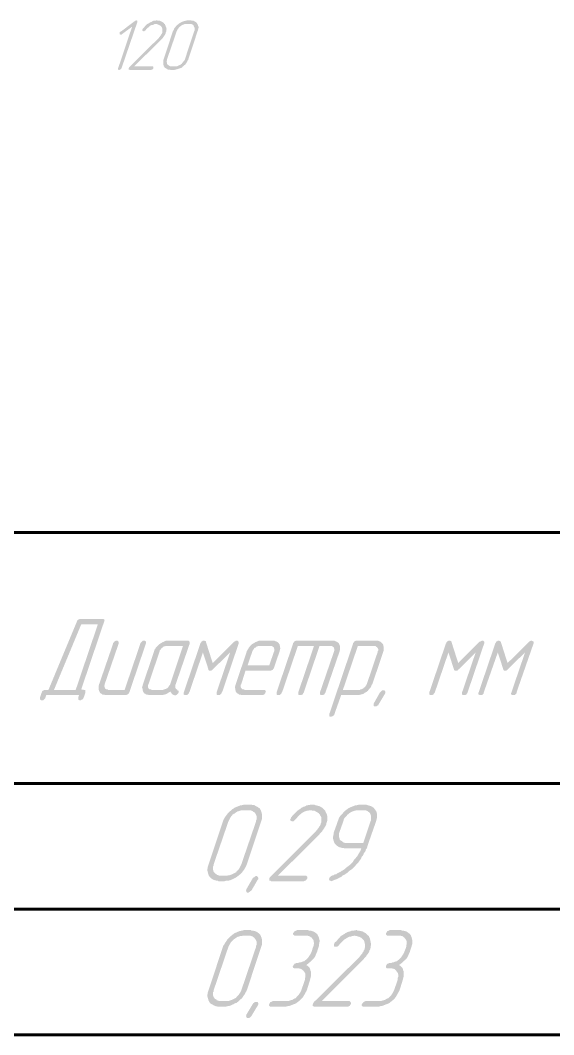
# Model space of a CAD drawing. Extents: x 346 to 4955, y 45 to 639.
# Drawn here: x 1422.2 to 1453.9, y 164 to 224.4 of the extents above; entities that cross this region are included whole.
import ezdxf

# ---------------------------------------------------------------- set-up
doc = ezdxf.new("R2010")
doc.units = 0
doc.header["$MEASUREMENT"] = 0
doc.layers.add('PDF _Геометрия', color=7, linetype='CONTINUOUS')
doc.layers.add('PDF _Сплошная заливка', color=7, linetype='CONTINUOUS')

msp = doc.modelspace()

# ---------------------------------------------------------------- hatches: boundary and pattern name
at = {"layer": 'PDF _Сплошная заливка', "transparency": 33554559}
for points in [[(1429.112, 224.369), (1429.138, 224.369), (1429.138, 224.344), (1429.138, 224.318), (1429.138, 224.268), (1428.201, 221.533), (1428.201, 221.533), (1428.201, 221.533), (1428.176, 221.508), (1428.151, 221.483), (1428.125, 221.458), (1428.1, 221.458), (1428.075, 221.432), (1428.05, 221.432), (1428.024, 221.458), (1427.999, 221.458), (1427.999, 221.483), (1427.999, 221.508), (1427.999, 221.533), (1428.834, 224.014), (1428.252, 223.584), (1428.227, 223.559), (1428.227, 223.559), (1428.201, 223.533), (1428.151, 223.533), (1428.151, 223.533), (1428.125, 223.533), (1428.125, 223.559), (1428.1, 223.559), (1428.1, 223.584), (1428.1, 223.584), (1428.1, 223.609), (1428.1, 223.66), (1428.1, 223.66), (1428.1, 223.685), (1428.125, 223.711), (1428.151, 223.711), (1428.986, 224.344), (1428.986, 224.344), (1429.011, 224.369), (1429.037, 224.369), (1429.087, 224.394), (1429.087, 224.394)], [(1430.353, 224.369), (1430.403, 224.369), (1430.479, 224.369), (1430.53, 224.344), (1430.631, 224.293), (1430.707, 224.242), (1430.758, 224.166), (1430.783, 224.166), (1430.783, 224.141), (1430.808, 224.09), (1430.833, 224.04), (1430.859, 223.964), (1430.884, 223.863), (1430.859, 223.812), (1430.859, 223.761), (1430.859, 223.711), (1430.833, 223.66), (1430.833, 223.66), (1430.833, 223.635), (1430.808, 223.584), (1430.783, 223.533), (1430.732, 223.457), (1430.682, 223.382), (1430.631, 223.306), (1430.555, 223.23), (1428.961, 221.66), (1430.049, 221.66), (1430.074, 221.635), (1430.099, 221.635), (1430.099, 221.609), (1430.099, 221.584), (1430.099, 221.533), (1430.099, 221.533), (1430.099, 221.533), (1430.074, 221.508), (1430.074, 221.508), (1430.049, 221.483), (1430.024, 221.458), (1429.998, 221.458), (1429.948, 221.432), (1428.682, 221.432), (1428.682, 221.458), (1428.657, 221.458), (1428.632, 221.458), (1428.632, 221.483), (1428.632, 221.508), (1428.632, 221.559), (1428.632, 221.559), (1428.657, 221.559), (1428.657, 221.584), (1428.682, 221.609), (1430.429, 223.356), (1430.429, 223.356), (1430.454, 223.382), (1430.479, 223.407), (1430.504, 223.457), (1430.53, 223.483), (1430.555, 223.533), (1430.606, 223.609), (1430.631, 223.66), (1430.631, 223.66), (1430.631, 223.66), (1430.631, 223.685), (1430.631, 223.736), (1430.631, 223.787), (1430.631, 223.837), (1430.631, 223.888), (1430.606, 223.964), (1430.58, 224.014), (1430.555, 224.014), (1430.555, 224.04), (1430.53, 224.065), (1430.479, 224.09), (1430.429, 224.116), (1430.378, 224.141), (1430.302, 224.166), (1430.226, 224.166), (1430.201, 224.166), (1430.175, 224.166), (1430.15, 224.166), (1430.125, 224.141), (1430.049, 224.116), (1429.998, 224.116), (1429.948, 224.09), (1429.897, 224.065), (1429.846, 224.014), (1429.796, 223.964), (1429.745, 223.938), (1429.695, 223.888), (1429.644, 223.812), (1429.644, 223.812), (1429.644, 223.812), (1429.619, 223.787), (1429.568, 223.761), (1429.543, 223.736), (1429.517, 223.736), (1429.517, 223.736), (1429.467, 223.761), (1429.467, 223.761), (1429.442, 223.787), (1429.442, 223.812), (1429.442, 223.837), (1429.442, 223.863), (1429.467, 223.863), (1429.467, 223.888), (1429.467, 223.888), (1429.492, 223.913), (1429.517, 223.938), (1429.543, 223.964), (1429.568, 223.989), (1429.593, 224.04), (1429.644, 224.09), (1429.695, 224.141), (1429.77, 224.192), (1429.821, 224.217), (1429.897, 224.268), (1429.973, 224.293), (1430.049, 224.344), (1430.125, 224.369), (1430.201, 224.369), (1430.302, 224.394), (1430.327, 224.394)], [(1429.578, 187.471), (1429.603, 187.446), (1429.628, 187.421), (1429.654, 187.421), (1429.654, 187.395), (1429.654, 187.345), (1429.654, 187.294), (1428.667, 184.383), (1428.667, 184.383), (1428.641, 184.357), (1428.641, 184.332), (1428.616, 184.307), (1428.591, 184.281), (1428.54, 184.256), (1428.49, 184.231), (1428.439, 184.231), (1427.249, 184.231), (1427.224, 184.231), (1427.148, 184.256), (1427.072, 184.256), (1427.022, 184.307), (1426.946, 184.332), (1426.895, 184.408), (1426.895, 184.408), (1426.895, 184.433), (1426.87, 184.484), (1426.845, 184.535), (1426.845, 184.611), (1426.845, 184.686), (1426.845, 184.762), (1426.87, 184.864), (1427.705, 187.294), (1427.705, 187.319), (1427.73, 187.345), (1427.756, 187.37), (1427.781, 187.421), (1427.806, 187.421), (1427.832, 187.446), (1427.882, 187.471), (1427.907, 187.471), (1427.933, 187.471), (1427.958, 187.471), (1427.983, 187.446), (1428.009, 187.421), (1428.009, 187.421), (1428.034, 187.395), (1428.034, 187.345), (1428.034, 187.294), (1427.199, 184.864), (1427.199, 184.864), (1427.199, 184.838), (1427.199, 184.813), (1427.174, 184.788), (1427.174, 184.762), (1427.199, 184.712), (1427.199, 184.686), (1427.224, 184.636), (1427.224, 184.636), (1427.224, 184.611), (1427.275, 184.585), (1427.3, 184.56), (1427.325, 184.56), (1427.376, 184.56), (1427.401, 184.535), (1428.388, 184.535), (1429.325, 187.294), (1429.325, 187.319), (1429.35, 187.345), (1429.375, 187.37), (1429.426, 187.421), (1429.426, 187.421), (1429.451, 187.446), (1429.502, 187.471), (1429.553, 187.471), (1429.553, 187.471)], [(1435.095, 187.471), (1435.12, 187.446), (1435.146, 187.421), (1435.146, 187.421), (1435.171, 187.395), (1435.171, 187.345), (1435.171, 187.319), (1435.171, 187.294), (1434.184, 184.383), (1434.159, 184.383), (1434.159, 184.332), (1434.133, 184.307), (1434.083, 184.256), (1434.083, 184.256), (1434.057, 184.231), (1434.007, 184.231), (1433.956, 184.231), (1433.956, 184.231), (1433.931, 184.231), (1433.905, 184.231), (1433.855, 184.256), (1433.855, 184.256), (1433.855, 184.281), (1433.855, 184.332), (1433.855, 184.383), (1434.665, 186.762), (1433.627, 185.75), (1433.627, 185.75), (1433.627, 185.75), (1433.576, 185.699), (1433.526, 185.674), (1433.501, 185.674), (1433.475, 185.674), (1433.45, 185.674), (1433.425, 185.674), (1433.399, 185.699), (1433.374, 185.724), (1433.374, 185.75), (1433.045, 186.762), (1432.235, 184.383), (1432.21, 184.383), (1432.21, 184.332), (1432.184, 184.307), (1432.134, 184.256), (1432.134, 184.256), (1432.109, 184.231), (1432.058, 184.231), (1432.007, 184.231), (1432.007, 184.231), (1431.982, 184.231), (1431.957, 184.231), (1431.906, 184.256), (1431.906, 184.256), (1431.906, 184.281), (1431.906, 184.332), (1431.906, 184.383), (1432.893, 187.294), (1432.893, 187.319), (1432.918, 187.345), (1432.944, 187.37), (1432.969, 187.421), (1432.994, 187.421), (1432.994, 187.421), (1433.02, 187.446), (1433.07, 187.471), (1433.121, 187.471), (1433.121, 187.471), (1433.146, 187.446), (1433.172, 187.446), (1433.197, 187.446), (1433.197, 187.446), (1433.222, 187.421), (1433.222, 187.395), (1433.627, 186.129), (1434.892, 187.395), (1434.892, 187.395), (1434.918, 187.395), (1434.943, 187.421), (1434.994, 187.446), (1435.019, 187.471), (1435.07, 187.471), (1435.07, 187.471)], [(1440.84, 187.471), (1440.89, 187.446), (1440.941, 187.421), (1441.017, 187.395), (1441.093, 187.345), (1441.144, 187.294), (1441.144, 187.269), (1441.144, 187.243), (1441.169, 187.218), (1441.194, 187.142), (1441.194, 187.091), (1441.194, 187.016), (1441.194, 186.914), (1441.169, 186.813), (1440.334, 184.383), (1440.334, 184.383), (1440.308, 184.332), (1440.283, 184.307), (1440.258, 184.256), (1440.232, 184.256), (1440.207, 184.231), (1440.182, 184.231), (1440.131, 184.231), (1440.131, 184.231), (1440.106, 184.231), (1440.055, 184.231), (1440.03, 184.256), (1440.005, 184.256), (1440.005, 184.281), (1440.005, 184.332), (1440.005, 184.383), (1440.84, 186.813), (1440.84, 186.813), (1440.84, 186.838), (1440.865, 186.864), (1440.865, 186.889), (1440.865, 186.94), (1440.865, 186.965), (1440.84, 187.016), (1440.84, 187.041), (1440.84, 187.066), (1440.814, 187.066), (1440.789, 187.091), (1440.764, 187.117), (1440.713, 187.142), (1440.663, 187.142), (1440.637, 187.142), (1439.979, 187.142), (1439.043, 184.383), (1439.043, 184.383), (1439.018, 184.332), (1438.992, 184.307), (1438.967, 184.256), (1438.942, 184.256), (1438.916, 184.231), (1438.891, 184.231), (1438.815, 184.231), (1438.815, 184.231), (1438.79, 184.231), (1438.765, 184.231), (1438.714, 184.256), (1438.714, 184.256), (1438.714, 184.281), (1438.714, 184.332), (1438.714, 184.383), (1439.65, 187.142), (1438.689, 187.142), (1437.752, 184.383), (1437.727, 184.383), (1437.727, 184.332), (1437.702, 184.307), (1437.651, 184.256), (1437.651, 184.256), (1437.626, 184.231), (1437.575, 184.231), (1437.524, 184.231), (1437.524, 184.231), (1437.499, 184.231), (1437.474, 184.231), (1437.423, 184.256), (1437.423, 184.256), (1437.423, 184.281), (1437.423, 184.332), (1437.423, 184.383), (1438.41, 187.294), (1438.41, 187.319), (1438.436, 187.319), (1438.436, 187.345), (1438.461, 187.395), (1438.486, 187.421), (1438.537, 187.446), (1438.587, 187.471), (1438.638, 187.471), (1440.789, 187.471)], [(1449.698, 187.471), (1449.723, 187.446), (1449.748, 187.421), (1449.748, 187.421), (1449.773, 187.395), (1449.773, 187.345), (1449.773, 187.319), (1449.773, 187.294), (1448.786, 184.383), (1448.786, 184.383), (1448.761, 184.332), (1448.736, 184.307), (1448.711, 184.256), (1448.685, 184.256), (1448.66, 184.231), (1448.609, 184.231), (1448.559, 184.231), (1448.559, 184.231), (1448.533, 184.231), (1448.508, 184.231), (1448.458, 184.256), (1448.458, 184.256), (1448.458, 184.281), (1448.458, 184.332), (1448.458, 184.383), (1449.267, 186.762), (1448.255, 185.75), (1448.23, 185.75), (1448.23, 185.75), (1448.204, 185.699), (1448.128, 185.674), (1448.103, 185.674), (1448.078, 185.674), (1448.078, 185.674), (1448.053, 185.674), (1448.002, 185.699), (1447.977, 185.724), (1447.977, 185.75), (1447.648, 186.762), (1446.838, 184.383), (1446.838, 184.383), (1446.812, 184.332), (1446.787, 184.307), (1446.737, 184.256), (1446.737, 184.256), (1446.711, 184.231), (1446.661, 184.231), (1446.61, 184.231), (1446.61, 184.231), (1446.585, 184.231), (1446.559, 184.231), (1446.509, 184.256), (1446.509, 184.256), (1446.509, 184.281), (1446.509, 184.332), (1446.509, 184.383), (1447.496, 187.294), (1447.521, 187.319), (1447.521, 187.345), (1447.546, 187.37), (1447.597, 187.421), (1447.597, 187.421), (1447.597, 187.421), (1447.622, 187.446), (1447.673, 187.471), (1447.724, 187.471), (1447.749, 187.471), (1447.774, 187.446), (1447.799, 187.446), (1447.799, 187.446), (1447.799, 187.446), (1447.825, 187.421), (1447.825, 187.395), (1448.23, 186.129), (1449.495, 187.395), (1449.52, 187.395), (1449.52, 187.395), (1449.546, 187.421), (1449.622, 187.446), (1449.647, 187.471), (1449.672, 187.471), (1449.672, 187.471)], [(1452.608, 187.471), (1452.633, 187.446), (1452.684, 187.421), (1452.684, 187.421), (1452.709, 187.395), (1452.709, 187.345), (1452.709, 187.319), (1452.709, 187.294), (1451.697, 184.383), (1451.697, 184.383), (1451.697, 184.332), (1451.672, 184.307), (1451.621, 184.256), (1451.621, 184.256), (1451.596, 184.231), (1451.545, 184.231), (1451.494, 184.231), (1451.494, 184.231), (1451.469, 184.231), (1451.444, 184.231), (1451.393, 184.256), (1451.393, 184.256), (1451.368, 184.281), (1451.368, 184.332), (1451.393, 184.383), (1452.203, 186.762), (1451.165, 185.75), (1451.165, 185.75), (1451.165, 185.75), (1451.115, 185.699), (1451.064, 185.674), (1451.039, 185.674), (1451.014, 185.674), (1450.988, 185.674), (1450.963, 185.674), (1450.938, 185.699), (1450.912, 185.724), (1450.912, 185.75), (1450.583, 186.762), (1449.748, 184.383), (1449.748, 184.383), (1449.748, 184.332), (1449.723, 184.307), (1449.672, 184.256), (1449.672, 184.256), (1449.647, 184.231), (1449.596, 184.231), (1449.546, 184.231), (1449.546, 184.231), (1449.52, 184.231), (1449.495, 184.231), (1449.444, 184.256), (1449.444, 184.256), (1449.419, 184.281), (1449.419, 184.332), (1449.444, 184.383), (1450.431, 187.294), (1450.431, 187.319), (1450.457, 187.345), (1450.482, 187.37), (1450.507, 187.421), (1450.507, 187.421), (1450.533, 187.421), (1450.558, 187.446), (1450.609, 187.471), (1450.659, 187.471), (1450.659, 187.471), (1450.685, 187.446), (1450.71, 187.446), (1450.71, 187.446), (1450.735, 187.446), (1450.735, 187.421), (1450.761, 187.395), (1451.165, 186.129), (1452.431, 187.395), (1452.431, 187.395), (1452.431, 187.395), (1452.481, 187.421), (1452.532, 187.446), (1452.557, 187.471), (1452.608, 187.471)], [(1443.826, 184.509), (1443.851, 184.484), (1443.877, 184.484), (1443.877, 184.459), (1443.902, 184.433), (1443.902, 184.383), (1443.902, 184.357), (1443.902, 184.357), (1443.902, 184.357), (1443.877, 184.307), (1443.497, 183.674), (1443.472, 183.623), (1443.421, 183.598), (1443.396, 183.573), (1443.396, 183.573), (1443.371, 183.547), (1443.32, 183.547), (1443.32, 183.547), (1443.295, 183.547), (1443.244, 183.547), (1443.219, 183.573), (1443.219, 183.573), (1443.193, 183.598), (1443.193, 183.623), (1443.193, 183.674), (1443.193, 183.699), (1443.193, 183.699), (1443.219, 183.75), (1443.573, 184.383), (1443.624, 184.433), (1443.649, 184.459), (1443.674, 184.484), (1443.674, 184.484), (1443.725, 184.509), (1443.75, 184.509), (1443.775, 184.509), (1443.775, 184.509)], [(1439.625, 177.699), (1439.676, 177.699), (1439.726, 177.674), (1439.827, 177.649), (1439.929, 177.623), (1440.055, 177.573), (1440.131, 177.522), (1440.182, 177.472), (1440.232, 177.421), (1440.283, 177.37), (1440.283, 177.37), (1440.283, 177.37), (1440.308, 177.345), (1440.334, 177.32), (1440.334, 177.294), (1440.359, 177.244), (1440.41, 177.142), (1440.435, 177.041), (1440.435, 176.889), (1440.435, 176.813), (1440.435, 176.737), (1440.41, 176.661), (1440.384, 176.586), (1440.384, 176.56), (1440.384, 176.56), (1440.384, 176.51), (1440.359, 176.484), (1440.334, 176.434), (1440.308, 176.383), (1440.232, 176.256), (1440.232, 176.256), (1440.207, 176.231), (1440.182, 176.206), (1440.157, 176.155), (1440.131, 176.104), (1440.081, 176.054), (1440.005, 175.978), (1439.954, 175.902), (1437.499, 173.472), (1439.17, 173.472), (1439.17, 173.472), (1439.22, 173.446), (1439.245, 173.421), (1439.245, 173.421), (1439.245, 173.396), (1439.245, 173.345), (1439.245, 173.32), (1439.245, 173.294), (1439.22, 173.269), (1439.22, 173.244), (1439.17, 173.193), (1439.17, 173.193), (1439.144, 173.168), (1439.094, 173.168), (1439.043, 173.143), (1437.094, 173.143), (1437.069, 173.168), (1437.018, 173.168), (1436.993, 173.193), (1436.993, 173.218), (1436.993, 173.244), (1436.993, 173.269), (1436.993, 173.32), (1436.993, 173.32), (1437.018, 173.345), (1437.018, 173.37), (1437.044, 173.396), (1439.752, 176.104), (1439.853, 176.231), (1439.929, 176.332), (1439.929, 176.358), (1439.954, 176.358), (1439.954, 176.383), (1439.979, 176.408), (1440.03, 176.484), (1440.055, 176.586), (1440.055, 176.586), (1440.055, 176.586), (1440.081, 176.636), (1440.081, 176.687), (1440.081, 176.763), (1440.081, 176.864), (1440.081, 176.965), (1440.03, 177.041), (1440.005, 177.092), (1439.979, 177.142), (1439.979, 177.142), (1439.954, 177.142), (1439.954, 177.168), (1439.929, 177.193), (1439.878, 177.218), (1439.853, 177.244), (1439.752, 177.294), (1439.752, 177.294), (1439.726, 177.32), (1439.701, 177.32), (1439.676, 177.345), (1439.625, 177.345), (1439.574, 177.345), (1439.473, 177.37), (1439.423, 177.37), (1439.372, 177.37), (1439.321, 177.345), (1439.245, 177.345), (1439.17, 177.32), (1439.094, 177.294), (1438.992, 177.244), (1438.992, 177.244), (1438.967, 177.218), (1438.916, 177.193), (1438.866, 177.142), (1438.79, 177.092), (1438.714, 177.016), (1438.638, 176.915), (1438.537, 176.813), (1438.537, 176.813), (1438.511, 176.788), (1438.486, 176.763), (1438.461, 176.737), (1438.461, 176.737), (1438.436, 176.712), (1438.41, 176.712), (1438.36, 176.712), (1438.36, 176.712), (1438.334, 176.712), (1438.284, 176.737), (1438.258, 176.737), (1438.258, 176.763), (1438.233, 176.788), (1438.233, 176.813), (1438.258, 176.864), (1438.284, 176.915), (1438.284, 176.94), (1438.284, 176.94), (1438.309, 176.965), (1438.334, 176.991), (1438.385, 177.067), (1438.461, 177.142), (1438.562, 177.244), (1438.663, 177.345), (1438.79, 177.421), (1438.916, 177.522), (1438.916, 177.522), (1438.916, 177.522), (1438.942, 177.522), (1438.967, 177.548), (1439.018, 177.573), (1439.119, 177.598), (1439.195, 177.649), (1439.321, 177.674), (1439.448, 177.699), (1439.549, 177.699), (1439.6, 177.699)], [(1436.259, 173.446), (1436.284, 173.421), (1436.31, 173.396), (1436.31, 173.396), (1436.335, 173.345), (1436.335, 173.32), (1436.335, 173.294), (1436.335, 173.294), (1436.335, 173.269), (1436.31, 173.244), (1435.93, 172.586), (1435.88, 172.56), (1435.854, 172.535), (1435.829, 172.51), (1435.804, 172.51), (1435.778, 172.484), (1435.753, 172.459), (1435.728, 172.459), (1435.728, 172.459), (1435.677, 172.459), (1435.652, 172.484), (1435.626, 172.51), (1435.626, 172.51), (1435.626, 172.56), (1435.601, 172.586), (1435.626, 172.611), (1435.626, 172.636), (1435.626, 172.662), (1436.006, 173.32), (1436.031, 173.345), (1436.082, 173.37), (1436.107, 173.396), (1436.107, 173.396), (1436.133, 173.421), (1436.183, 173.446), (1436.208, 173.446), (1436.208, 173.446)], [(1439.347, 170.206), (1439.423, 170.206), (1439.524, 170.181), (1439.6, 170.155), (1439.701, 170.105), (1439.802, 170.029), (1439.853, 169.978), (1439.878, 169.927), (1439.878, 169.927), (1439.903, 169.877), (1439.929, 169.826), (1439.954, 169.75), (1439.979, 169.649), (1439.979, 169.522), (1439.954, 169.396), (1439.954, 169.32), (1439.929, 169.244), (1439.827, 168.915), (1439.777, 168.814), (1439.752, 168.738), (1439.726, 168.687), (1439.726, 168.687), (1439.726, 168.662), (1439.701, 168.662), (1439.701, 168.636), (1439.65, 168.56), (1439.574, 168.485), (1439.574, 168.485), (1439.549, 168.459), (1439.524, 168.434), (1439.473, 168.383), (1439.423, 168.333), (1439.347, 168.282), (1439.296, 168.231), (1439.195, 168.155), (1439.195, 168.155), (1439.22, 168.13), (1439.271, 168.105), (1439.296, 168.079), (1439.347, 168.029), (1439.397, 167.978), (1439.423, 167.902), (1439.448, 167.801), (1439.448, 167.801), (1439.473, 167.776), (1439.473, 167.725), (1439.473, 167.649), (1439.473, 167.573), (1439.473, 167.497), (1439.448, 167.396), (1439.423, 167.295), (1439.22, 166.636), (1439.22, 166.636), (1439.195, 166.636), (1439.195, 166.611), (1439.195, 166.586), (1439.144, 166.51), (1439.094, 166.409), (1439.018, 166.282), (1438.942, 166.181), (1438.815, 166.054), (1438.689, 165.953), (1438.689, 165.953), (1438.663, 165.928), (1438.638, 165.928), (1438.613, 165.902), (1438.587, 165.877), (1438.537, 165.852), (1438.461, 165.826), (1438.334, 165.776), (1438.208, 165.725), (1438.056, 165.7), (1437.98, 165.674), (1437.904, 165.674), (1437.069, 165.674), (1437.044, 165.674), (1437.018, 165.7), (1436.993, 165.725), (1436.993, 165.725), (1436.968, 165.75), (1436.968, 165.801), (1436.993, 165.826), (1436.993, 165.852), (1436.993, 165.852), (1437.018, 165.877), (1437.044, 165.928), (1437.069, 165.953), (1437.094, 165.953), (1437.145, 165.978), (1437.195, 166.004), (1438.056, 166.004), (1438.107, 166.004), (1438.182, 166.029), (1438.258, 166.054), (1438.36, 166.08), (1438.436, 166.13), (1438.537, 166.181), (1438.562, 166.181), (1438.587, 166.206), (1438.613, 166.257), (1438.663, 166.307), (1438.739, 166.383), (1438.79, 166.459), (1438.84, 166.535), (1438.891, 166.636), (1439.119, 167.295), (1439.119, 167.32), (1439.119, 167.345), (1439.119, 167.396), (1439.144, 167.447), (1439.144, 167.523), (1439.144, 167.598), (1439.119, 167.674), (1439.068, 167.75), (1439.068, 167.75), (1439.043, 167.776), (1439.018, 167.826), (1438.967, 167.852), (1438.916, 167.902), (1438.866, 167.928), (1438.765, 167.953), (1438.663, 167.953), (1438.511, 167.953), (1438.486, 167.953), (1438.436, 167.978), (1438.41, 168.004), (1438.41, 168.004), (1438.41, 168.029), (1438.385, 168.054), (1438.41, 168.105), (1438.41, 168.105), (1438.436, 168.13), (1438.436, 168.155), (1438.486, 168.206), (1438.486, 168.231), (1438.537, 168.231), (1438.562, 168.257), (1438.613, 168.282), (1438.663, 168.282), (1438.714, 168.282), (1438.79, 168.307), (1438.866, 168.307), (1438.967, 168.358), (1439.068, 168.383), (1439.144, 168.459), (1439.17, 168.459), (1439.195, 168.485), (1439.245, 168.535), (1439.296, 168.586), (1439.347, 168.662), (1439.397, 168.738), (1439.448, 168.814), (1439.498, 168.915), (1439.6, 169.244), (1439.625, 169.269), (1439.625, 169.295), (1439.625, 169.345), (1439.65, 169.396), (1439.65, 169.472), (1439.625, 169.548), (1439.625, 169.624), (1439.574, 169.7), (1439.574, 169.7), (1439.549, 169.725), (1439.524, 169.776), (1439.473, 169.801), (1439.423, 169.852), (1439.347, 169.877), (1439.271, 169.902), (1439.17, 169.902), (1438.511, 169.902), (1438.486, 169.902), (1438.461, 169.927), (1438.436, 169.953), (1438.41, 169.953), (1438.41, 169.978), (1438.41, 170.003), (1438.41, 170.054), (1438.41, 170.054), (1438.436, 170.079), (1438.461, 170.105), (1438.486, 170.155), (1438.511, 170.181), (1438.537, 170.181), (1438.587, 170.206), (1438.638, 170.231), (1439.321, 170.231)], [(1442.232, 170.206), (1442.282, 170.206), (1442.308, 170.206), (1442.409, 170.181), (1442.535, 170.155), (1442.662, 170.079), (1442.713, 170.054), (1442.763, 170.003), (1442.814, 169.953), (1442.89, 169.902), (1442.89, 169.902), (1442.89, 169.877), (1442.915, 169.877), (1442.915, 169.852), (1442.94, 169.801), (1442.966, 169.776), (1442.991, 169.674), (1443.016, 169.548), (1443.042, 169.421), (1443.042, 169.345), (1443.016, 169.269), (1443.016, 169.193), (1442.991, 169.092), (1442.991, 169.092), (1442.991, 169.067), (1442.966, 169.041), (1442.94, 169.016), (1442.94, 168.965), (1442.915, 168.915), (1442.839, 168.788), (1442.814, 168.788), (1442.814, 168.763), (1442.788, 168.738), (1442.763, 168.687), (1442.713, 168.636), (1442.662, 168.586), (1442.611, 168.51), (1442.535, 168.434), (1440.106, 166.004), (1441.751, 166.004), (1441.776, 166.004), (1441.801, 165.978), (1441.827, 165.953), (1441.827, 165.928), (1441.852, 165.902), (1441.852, 165.877), (1441.852, 165.826), (1441.827, 165.826), (1441.827, 165.801), (1441.801, 165.776), (1441.776, 165.725), (1441.751, 165.725), (1441.726, 165.7), (1441.675, 165.674), (1441.624, 165.674), (1439.676, 165.674), (1439.65, 165.674), (1439.625, 165.7), (1439.6, 165.725), (1439.574, 165.725), (1439.574, 165.75), (1439.574, 165.801), (1439.6, 165.852), (1439.6, 165.852), (1439.6, 165.877), (1439.625, 165.902), (1439.625, 165.928), (1442.333, 168.611), (1442.434, 168.738), (1442.535, 168.864), (1442.535, 168.864), (1442.535, 168.89), (1442.561, 168.915), (1442.586, 168.94), (1442.611, 169.016), (1442.662, 169.092), (1442.662, 169.117), (1442.662, 169.117), (1442.662, 169.168), (1442.687, 169.219), (1442.687, 169.295), (1442.687, 169.371), (1442.662, 169.472), (1442.637, 169.573), (1442.611, 169.624), (1442.586, 169.649), (1442.561, 169.674), (1442.561, 169.674), (1442.535, 169.7), (1442.51, 169.725), (1442.485, 169.75), (1442.46, 169.776), (1442.358, 169.826), (1442.358, 169.826), (1442.333, 169.852), (1442.308, 169.852), (1442.257, 169.852), (1442.232, 169.877), (1442.181, 169.877), (1442.055, 169.902), (1442.029, 169.902), (1441.979, 169.877), (1441.928, 169.877), (1441.852, 169.852), (1441.776, 169.852), (1441.675, 169.801), (1441.599, 169.75), (1441.574, 169.75), (1441.548, 169.725), (1441.498, 169.7), (1441.447, 169.674), (1441.371, 169.598), (1441.295, 169.522), (1441.219, 169.446), (1441.144, 169.345), (1441.144, 169.32), (1441.118, 169.32), (1441.093, 169.295), (1441.068, 169.269), (1441.042, 169.269), (1441.042, 169.244), (1440.992, 169.244), (1440.966, 169.244), (1440.941, 169.244), (1440.916, 169.244), (1440.89, 169.244), (1440.84, 169.269), (1440.84, 169.269), (1440.84, 169.295), (1440.84, 169.345), (1440.84, 169.396), (1440.865, 169.446), (1440.89, 169.446), (1440.89, 169.472), (1440.89, 169.497), (1440.916, 169.522), (1440.992, 169.573), (1441.068, 169.674), (1441.144, 169.75), (1441.245, 169.877), (1441.371, 169.953), (1441.498, 170.029), (1441.498, 170.029), (1441.523, 170.054), (1441.523, 170.054), (1441.548, 170.054), (1441.624, 170.105), (1441.7, 170.13), (1441.801, 170.155), (1441.903, 170.206), (1442.029, 170.206), (1442.156, 170.231), (1442.206, 170.231)], [(1444.864, 170.206), (1444.94, 170.206), (1445.041, 170.181), (1445.142, 170.155), (1445.218, 170.105), (1445.319, 170.029), (1445.37, 169.978), (1445.395, 169.927), (1445.421, 169.927), (1445.421, 169.877), (1445.446, 169.826), (1445.471, 169.75), (1445.496, 169.649), (1445.496, 169.522), (1445.496, 169.396), (1445.471, 169.32), (1445.446, 169.244), (1445.345, 168.915), (1445.294, 168.814), (1445.269, 168.738), (1445.243, 168.687), (1445.243, 168.687), (1445.243, 168.662), (1445.218, 168.662), (1445.218, 168.636), (1445.167, 168.56), (1445.117, 168.485), (1445.091, 168.485), (1445.091, 168.459), (1445.041, 168.434), (1444.99, 168.383), (1444.94, 168.333), (1444.889, 168.282), (1444.813, 168.231), (1444.712, 168.155), (1444.712, 168.155), (1444.737, 168.13), (1444.788, 168.105), (1444.813, 168.079), (1444.864, 168.029), (1444.914, 167.978), (1444.94, 167.902), (1444.965, 167.801), (1444.965, 167.801), (1444.99, 167.776), (1444.99, 167.725), (1444.99, 167.649), (1444.99, 167.573), (1444.99, 167.497), (1444.965, 167.396), (1444.94, 167.295), (1444.737, 166.636), (1444.737, 166.636), (1444.712, 166.636), (1444.712, 166.611), (1444.712, 166.586), (1444.661, 166.51), (1444.611, 166.409), (1444.535, 166.282), (1444.459, 166.181), (1444.332, 166.054), (1444.206, 165.953), (1444.206, 165.953), (1444.18, 165.928), (1444.18, 165.928), (1444.155, 165.902), (1444.105, 165.877), (1444.054, 165.852), (1443.978, 165.826), (1443.851, 165.776), (1443.725, 165.725), (1443.573, 165.7), (1443.497, 165.674), (1443.421, 165.674), (1442.611, 165.674), (1442.561, 165.674), (1442.535, 165.7), (1442.51, 165.725), (1442.51, 165.725), (1442.485, 165.75), (1442.485, 165.801), (1442.51, 165.826), (1442.51, 165.852), (1442.51, 165.852), (1442.535, 165.877), (1442.586, 165.928), (1442.586, 165.953), (1442.611, 165.953), (1442.662, 165.978), (1442.713, 166.004), (1443.573, 166.004), (1443.624, 166.004), (1443.7, 166.029), (1443.775, 166.054), (1443.877, 166.08), (1443.953, 166.13), (1444.054, 166.181), (1444.079, 166.181), (1444.105, 166.206), (1444.155, 166.257), (1444.206, 166.307), (1444.256, 166.383), (1444.307, 166.459), (1444.358, 166.535), (1444.408, 166.636), (1444.636, 167.295), (1444.636, 167.32), (1444.636, 167.345), (1444.636, 167.396), (1444.661, 167.447), (1444.661, 167.523), (1444.661, 167.598), (1444.636, 167.674), (1444.585, 167.75), (1444.585, 167.75), (1444.56, 167.776), (1444.535, 167.826), (1444.509, 167.852), (1444.459, 167.902), (1444.383, 167.928), (1444.282, 167.953), (1444.206, 167.953), (1444.029, 167.953), (1444.003, 167.953), (1443.953, 167.978), (1443.927, 168.004), (1443.927, 168.004), (1443.927, 168.029), (1443.927, 168.054), (1443.927, 168.105), (1443.927, 168.105), (1443.953, 168.13), (1443.953, 168.155), (1444.003, 168.206), (1444.003, 168.231), (1444.054, 168.231), (1444.079, 168.257), (1444.155, 168.282), (1444.18, 168.282), (1444.256, 168.282), (1444.307, 168.307), (1444.383, 168.307), (1444.484, 168.358), (1444.585, 168.383), (1444.661, 168.459), (1444.687, 168.459), (1444.712, 168.485), (1444.763, 168.535), (1444.813, 168.586), (1444.864, 168.662), (1444.914, 168.738), (1444.965, 168.814), (1445.016, 168.915), (1445.142, 169.244), (1445.142, 169.269), (1445.142, 169.295), (1445.142, 169.345), (1445.167, 169.396), (1445.167, 169.472), (1445.167, 169.548), (1445.142, 169.624), (1445.091, 169.7), (1445.091, 169.7), (1445.066, 169.725), (1445.041, 169.776), (1444.99, 169.801), (1444.94, 169.852), (1444.889, 169.877), (1444.788, 169.902), (1444.687, 169.902), (1444.029, 169.902), (1444.003, 169.902), (1443.978, 169.927), (1443.953, 169.953), (1443.927, 169.953), (1443.927, 169.978), (1443.927, 170.003), (1443.927, 170.054), (1443.927, 170.054), (1443.953, 170.079), (1443.978, 170.105), (1444.003, 170.155), (1444.029, 170.181), (1444.054, 170.181), (1444.105, 170.206), (1444.155, 170.231), (1444.838, 170.231)], [(1436.259, 165.953), (1436.284, 165.953), (1436.31, 165.928), (1436.31, 165.928), (1436.335, 165.877), (1436.335, 165.852), (1436.335, 165.826), (1436.335, 165.801), (1436.335, 165.801), (1436.31, 165.75), (1435.93, 165.118), (1435.88, 165.067), (1435.854, 165.042), (1435.829, 165.016), (1435.804, 165.016), (1435.778, 164.991), (1435.753, 164.991), (1435.728, 164.991), (1435.728, 164.991), (1435.677, 164.991), (1435.652, 165.016), (1435.626, 165.042), (1435.626, 165.042), (1435.626, 165.092), (1435.601, 165.118), (1435.626, 165.143), (1435.626, 165.143), (1435.626, 165.193), (1436.006, 165.826), (1436.031, 165.877), (1436.082, 165.902), (1436.107, 165.928), (1436.107, 165.928), (1436.133, 165.953), (1436.183, 165.953), (1436.208, 165.953), (1436.208, 165.953)]]:
    msp.add_hatch(color=256, dxfattribs=at).paths.add_polyline_path(points)
h = msp.add_hatch(color=256, dxfattribs=at)
h.paths.add_polyline_path([(1432.251, 224.166), (1432.023, 224.166), (1431.998, 224.166), (1431.947, 224.166), (1431.896, 224.141), (1431.82, 224.116), (1431.77, 224.09), (1431.719, 224.04), (1431.694, 224.04), (1431.694, 224.04), (1431.643, 223.989), (1431.618, 223.964), (1431.593, 223.913), (1431.542, 223.863), (1431.517, 223.812), (1431.491, 223.761), (1430.909, 222.065), (1430.909, 222.065), (1430.909, 222.04), (1430.909, 222.014), (1430.884, 221.964), (1430.884, 221.913), (1430.909, 221.863), (1430.909, 221.812), (1430.935, 221.761), (1430.935, 221.761), (1430.96, 221.761), (1430.96, 221.736), (1431.011, 221.711), (1431.036, 221.685), (1431.086, 221.66), (1431.137, 221.66), (1431.188, 221.66), (1431.441, 221.66), (1431.466, 221.66), (1431.517, 221.66), (1431.567, 221.685), (1431.618, 221.711), (1431.669, 221.736), (1431.745, 221.761), (1431.745, 221.787), (1431.77, 221.787), (1431.795, 221.812), (1431.82, 221.863), (1431.871, 221.913), (1431.896, 221.964), (1431.947, 222.014), (1431.972, 222.065), (1432.529, 223.761), (1432.529, 223.761), (1432.554, 223.787), (1432.554, 223.812), (1432.554, 223.863), (1432.554, 223.913), (1432.554, 223.938), (1432.529, 223.989), (1432.504, 224.04), (1432.504, 224.065), (1432.504, 224.065), (1432.478, 224.09), (1432.453, 224.116), (1432.428, 224.141), (1432.377, 224.166), (1432.327, 224.166)], flags=0)
h.paths.add_polyline_path([(1432.377, 224.369), (1432.428, 224.369), (1432.478, 224.369), (1432.529, 224.344), (1432.605, 224.293), (1432.656, 224.268), (1432.706, 224.192), (1432.706, 224.192), (1432.732, 224.166), (1432.732, 224.141), (1432.757, 224.065), (1432.782, 224.014), (1432.782, 223.938), (1432.757, 223.837), (1432.757, 223.812), (1432.732, 223.761), (1432.175, 222.065), (1432.175, 222.065), (1432.175, 222.065), (1432.175, 222.04), (1432.149, 222.014), (1432.124, 221.989), (1432.099, 221.913), (1432.048, 221.837), (1431.998, 221.761), (1431.922, 221.711), (1431.846, 221.635), (1431.82, 221.635), (1431.82, 221.609), (1431.82, 221.609), (1431.795, 221.584), (1431.745, 221.559), (1431.669, 221.533), (1431.593, 221.508), (1431.517, 221.483), (1431.415, 221.458), (1431.314, 221.432), (1431.112, 221.432), (1431.086, 221.458), (1431.036, 221.458), (1430.985, 221.458), (1430.909, 221.483), (1430.859, 221.533), (1430.783, 221.559), (1430.732, 221.635), (1430.732, 221.635), (1430.707, 221.66), (1430.707, 221.711), (1430.682, 221.761), (1430.682, 221.812), (1430.682, 221.888), (1430.682, 221.989), (1430.682, 222.014), (1430.707, 222.065), (1431.264, 223.761), (1431.264, 223.761), (1431.264, 223.761), (1431.289, 223.787), (1431.289, 223.787), (1431.314, 223.837), (1431.34, 223.913), (1431.39, 223.964), (1431.441, 224.04), (1431.517, 224.116), (1431.618, 224.192), (1431.618, 224.192), (1431.618, 224.192), (1431.643, 224.217), (1431.643, 224.217), (1431.694, 224.242), (1431.77, 224.293), (1431.846, 224.318), (1431.922, 224.344), (1432.023, 224.369), (1432.124, 224.394), (1432.352, 224.394)], flags=0)
h = msp.add_hatch(color=256, dxfattribs=at)
h.paths.add_polyline_path([(1426.794, 188.433), (1425.807, 188.433), (1424.187, 184.535), (1425.478, 184.535)], flags=0)
h.paths.add_polyline_path([(1427.123, 188.762), (1427.148, 188.737), (1427.174, 188.737), (1427.174, 188.686), (1427.199, 188.661), (1427.174, 188.61), (1425.807, 184.56), (1425.959, 184.535), (1425.984, 184.535), (1426.009, 184.535), (1426.035, 184.535), (1426.06, 184.509), (1426.06, 184.484), (1426.06, 184.433), (1426.06, 184.383), (1425.959, 184.079), (1425.933, 184.054), (1425.933, 184.028), (1425.908, 184.003), (1425.858, 183.952), (1425.832, 183.952), (1425.807, 183.927), (1425.782, 183.902), (1425.731, 183.902), (1425.731, 183.902), (1425.706, 183.902), (1425.68, 183.927), (1425.63, 183.952), (1425.63, 183.952), (1425.63, 183.978), (1425.63, 184.003), (1425.63, 184.079), (1425.68, 184.231), (1423.732, 184.231), (1423.681, 184.079), (1423.681, 184.054), (1423.656, 184.028), (1423.63, 184.003), (1423.58, 183.952), (1423.58, 183.952), (1423.555, 183.927), (1423.504, 183.902), (1423.453, 183.902), (1423.453, 183.902), (1423.428, 183.902), (1423.403, 183.927), (1423.377, 183.952), (1423.352, 183.952), (1423.352, 183.978), (1423.352, 184.003), (1423.352, 184.079), (1423.453, 184.383), (1423.453, 184.383), (1423.479, 184.408), (1423.479, 184.433), (1423.504, 184.459), (1423.529, 184.484), (1423.58, 184.509), (1423.63, 184.535), (1423.681, 184.535), (1423.858, 184.535), (1425.554, 188.61), (1425.554, 188.636), (1425.579, 188.661), (1425.604, 188.686), (1425.63, 188.712), (1425.68, 188.737), (1425.756, 188.762), (1427.098, 188.762)], flags=0)
h = msp.add_hatch(color=256, dxfattribs=at)
h.paths.add_polyline_path([(1431.856, 187.142), (1430.869, 187.142), (1430.843, 187.142), (1430.818, 187.142), (1430.767, 187.117), (1430.717, 187.117), (1430.691, 187.091), (1430.641, 187.041), (1430.615, 187.041), (1430.615, 187.041), (1430.59, 187.016), (1430.565, 186.99), (1430.514, 186.914), (1430.464, 186.864), (1430.464, 186.813), (1429.806, 184.864), (1429.806, 184.864), (1429.78, 184.838), (1429.78, 184.813), (1429.78, 184.788), (1429.78, 184.762), (1429.78, 184.712), (1429.78, 184.686), (1429.806, 184.636), (1429.806, 184.636), (1429.831, 184.611), (1429.856, 184.585), (1429.882, 184.56), (1429.907, 184.56), (1429.957, 184.56), (1430.008, 184.535), (1430.691, 184.535), (1430.717, 184.56), (1430.742, 184.56), (1430.818, 184.585), (1430.869, 184.611), (1430.919, 184.636), (1430.919, 184.636), (1430.944, 184.661), (1430.97, 184.686), (1430.995, 184.712), (1431.046, 184.788), (1431.071, 184.813), (1431.096, 184.864)], flags=0)
h.paths.add_polyline_path([(1432.184, 187.471), (1432.21, 187.446), (1432.235, 187.421), (1432.26, 187.395), (1432.26, 187.37), (1432.26, 187.294), (1431.425, 184.864), (1431.425, 184.864), (1431.425, 184.838), (1431.4, 184.838), (1431.4, 184.813), (1431.4, 184.737), (1431.4, 184.661), (1431.4, 184.661), (1431.425, 184.636), (1431.425, 184.611), (1431.476, 184.56), (1431.501, 184.56), (1431.527, 184.535), (1431.527, 184.535), (1431.527, 184.509), (1431.577, 184.484), (1431.602, 184.484), (1431.602, 184.459), (1431.602, 184.408), (1431.602, 184.383), (1431.577, 184.357), (1431.577, 184.332), (1431.527, 184.281), (1431.501, 184.256), (1431.501, 184.256), (1431.476, 184.231), (1431.425, 184.205), (1431.375, 184.205), (1431.324, 184.231), (1431.324, 184.231), (1431.299, 184.231), (1431.248, 184.256), (1431.197, 184.307), (1431.197, 184.307), (1431.172, 184.332), (1431.172, 184.357), (1431.147, 184.383), (1431.122, 184.408), (1431.122, 184.433), (1431.096, 184.433), (1431.071, 184.408), (1431.02, 184.383), (1430.944, 184.332), (1430.869, 184.281), (1430.767, 184.256), (1430.666, 184.231), (1430.54, 184.231), (1429.856, 184.231), (1429.806, 184.231), (1429.755, 184.256), (1429.679, 184.256), (1429.603, 184.307), (1429.553, 184.332), (1429.502, 184.408), (1429.502, 184.408), (1429.477, 184.433), (1429.477, 184.484), (1429.451, 184.535), (1429.451, 184.611), (1429.426, 184.686), (1429.451, 184.762), (1429.477, 184.864), (1430.135, 186.813), (1430.135, 186.838), (1430.16, 186.864), (1430.16, 186.914), (1430.21, 186.965), (1430.236, 187.041), (1430.312, 187.117), (1430.388, 187.193), (1430.464, 187.269), (1430.489, 187.269), (1430.514, 187.294), (1430.565, 187.319), (1430.641, 187.37), (1430.717, 187.395), (1430.793, 187.446), (1430.894, 187.471), (1430.995, 187.471), (1432.159, 187.471)], flags=0)
h = msp.add_hatch(color=256, dxfattribs=at)
h.paths.add_polyline_path([(1437.069, 187.142), (1436.386, 187.142), (1436.36, 187.142), (1436.335, 187.142), (1436.284, 187.117), (1436.234, 187.117), (1436.208, 187.091), (1436.158, 187.041), (1436.133, 187.041), (1436.133, 187.041), (1436.107, 187.016), (1436.082, 186.99), (1436.031, 186.914), (1436.006, 186.864), (1435.981, 186.813), (1435.702, 186.003), (1436.993, 186.003), (1437.271, 186.813), (1437.271, 186.813), (1437.297, 186.838), (1437.297, 186.864), (1437.297, 186.889), (1437.297, 186.94), (1437.297, 186.965), (1437.271, 187.016), (1437.271, 187.041), (1437.271, 187.066), (1437.246, 187.066), (1437.221, 187.091), (1437.195, 187.117), (1437.145, 187.142), (1437.12, 187.142)], flags=0)
h.paths.add_polyline_path([(1437.271, 187.471), (1437.322, 187.446), (1437.398, 187.421), (1437.449, 187.395), (1437.524, 187.345), (1437.575, 187.294), (1437.575, 187.269), (1437.6, 187.243), (1437.6, 187.218), (1437.626, 187.142), (1437.626, 187.091), (1437.651, 187.016), (1437.626, 186.914), (1437.6, 186.813), (1437.271, 185.851), (1437.271, 185.826), (1437.271, 185.826), (1437.246, 185.8), (1437.221, 185.775), (1437.195, 185.724), (1437.145, 185.699), (1437.12, 185.699), (1437.044, 185.674), (1435.576, 185.674), (1435.323, 184.864), (1435.323, 184.864), (1435.297, 184.838), (1435.297, 184.813), (1435.297, 184.788), (1435.297, 184.762), (1435.297, 184.712), (1435.297, 184.686), (1435.323, 184.636), (1435.323, 184.636), (1435.348, 184.611), (1435.373, 184.585), (1435.399, 184.56), (1435.449, 184.56), (1435.475, 184.56), (1435.525, 184.535), (1436.689, 184.535), (1436.689, 184.535), (1436.74, 184.535), (1436.765, 184.484), (1436.765, 184.484), (1436.765, 184.459), (1436.791, 184.433), (1436.765, 184.383), (1436.765, 184.383), (1436.765, 184.357), (1436.74, 184.307), (1436.689, 184.281), (1436.689, 184.256), (1436.664, 184.256), (1436.613, 184.231), (1436.563, 184.231), (1435.373, 184.231), (1435.323, 184.231), (1435.272, 184.256), (1435.196, 184.256), (1435.146, 184.307), (1435.07, 184.332), (1435.019, 184.408), (1435.019, 184.408), (1434.994, 184.433), (1434.994, 184.484), (1434.968, 184.535), (1434.968, 184.611), (1434.943, 184.686), (1434.968, 184.762), (1434.994, 184.864), (1435.652, 186.813), (1435.652, 186.838), (1435.677, 186.864), (1435.702, 186.914), (1435.728, 186.965), (1435.778, 187.041), (1435.829, 187.117), (1435.905, 187.193), (1435.981, 187.269), (1436.006, 187.269), (1436.031, 187.294), (1436.082, 187.319), (1436.158, 187.37), (1436.234, 187.395), (1436.335, 187.446), (1436.411, 187.471), (1436.512, 187.471), (1437.221, 187.471)], flags=0)
h = msp.add_hatch(color=256, dxfattribs=at)
h.paths.add_polyline_path([(1443.219, 187.142), (1442.257, 187.142), (1441.371, 184.535), (1442.384, 184.535), (1442.409, 184.56), (1442.434, 184.56), (1442.46, 184.56), (1442.51, 184.585), (1442.561, 184.611), (1442.611, 184.636), (1442.611, 184.636), (1442.611, 184.661), (1442.662, 184.686), (1442.687, 184.712), (1442.738, 184.788), (1442.763, 184.813), (1442.788, 184.864), (1443.447, 186.813), (1443.447, 186.838), (1443.447, 186.838), (1443.472, 186.864), (1443.472, 186.914), (1443.472, 186.94), (1443.472, 186.965), (1443.447, 187.016), (1443.421, 187.041), (1443.421, 187.066), (1443.421, 187.066), (1443.371, 187.091), (1443.345, 187.117), (1443.32, 187.142), (1443.269, 187.142)], flags=0)
h.paths.add_polyline_path([(1443.421, 187.471), (1443.497, 187.446), (1443.548, 187.421), (1443.624, 187.395), (1443.674, 187.345), (1443.725, 187.294), (1443.75, 187.269), (1443.75, 187.243), (1443.775, 187.218), (1443.775, 187.142), (1443.801, 187.091), (1443.801, 187.016), (1443.801, 186.914), (1443.775, 186.813), (1443.118, 184.864), (1443.092, 184.864), (1443.092, 184.838), (1443.067, 184.788), (1443.042, 184.712), (1442.991, 184.636), (1442.915, 184.56), (1442.864, 184.484), (1442.763, 184.408), (1442.763, 184.408), (1442.713, 184.383), (1442.662, 184.357), (1442.611, 184.307), (1442.535, 184.281), (1442.434, 184.256), (1442.333, 184.231), (1442.232, 184.231), (1441.27, 184.231), (1440.865, 183.092), (1440.865, 183.092), (1440.865, 183.066), (1440.84, 183.016), (1440.789, 182.99), (1440.764, 182.965), (1440.739, 182.965), (1440.688, 182.94), (1440.663, 182.94), (1440.637, 182.94), (1440.612, 182.94), (1440.587, 182.94), (1440.561, 182.965), (1440.561, 182.99), (1440.561, 183.016), (1440.561, 183.041), (1440.561, 183.092), (1441.979, 187.294), (1441.979, 187.319), (1442.004, 187.319), (1442.004, 187.345), (1442.029, 187.395), (1442.055, 187.421), (1442.105, 187.446), (1442.156, 187.471), (1442.206, 187.471), (1443.396, 187.471)], flags=0)
h = msp.add_hatch(color=256, dxfattribs=at)
h.paths.add_polyline_path([(1435.753, 177.37), (1435.399, 177.37), (1435.348, 177.37), (1435.272, 177.345), (1435.196, 177.32), (1435.095, 177.294), (1435.019, 177.244), (1434.918, 177.168), (1434.892, 177.168), (1434.867, 177.142), (1434.817, 177.117), (1434.766, 177.041), (1434.715, 176.991), (1434.665, 176.915), (1434.614, 176.813), (1434.563, 176.712), (1433.678, 174.13), (1433.678, 174.105), (1433.678, 174.079), (1433.652, 174.029), (1433.652, 173.953), (1433.652, 173.902), (1433.652, 173.826), (1433.678, 173.725), (1433.728, 173.649), (1433.728, 173.649), (1433.754, 173.624), (1433.779, 173.598), (1433.83, 173.573), (1433.88, 173.522), (1433.956, 173.497), (1434.032, 173.472), (1434.108, 173.472), (1434.487, 173.472), (1434.538, 173.497), (1434.614, 173.497), (1434.69, 173.522), (1434.766, 173.548), (1434.867, 173.598), (1434.968, 173.649), (1434.968, 173.649), (1435.019, 173.674), (1435.044, 173.725), (1435.095, 173.775), (1435.171, 173.851), (1435.221, 173.927), (1435.272, 174.029), (1435.323, 174.13), (1436.208, 176.712), (1436.208, 176.737), (1436.208, 176.763), (1436.234, 176.813), (1436.234, 176.864), (1436.234, 176.94), (1436.234, 177.016), (1436.208, 177.092), (1436.158, 177.168), (1436.158, 177.193), (1436.133, 177.218), (1436.107, 177.244), (1436.057, 177.269), (1436.006, 177.32), (1435.93, 177.345), (1435.854, 177.37)], flags=0)
h.paths.add_polyline_path([(1435.93, 177.699), (1436.006, 177.674), (1436.107, 177.674), (1436.183, 177.623), (1436.284, 177.573), (1436.386, 177.497), (1436.436, 177.472), (1436.462, 177.421), (1436.462, 177.396), (1436.487, 177.37), (1436.512, 177.294), (1436.537, 177.218), (1436.563, 177.117), (1436.563, 176.991), (1436.563, 176.864), (1436.537, 176.788), (1436.512, 176.712), (1435.652, 174.13), (1435.652, 174.105), (1435.626, 174.105), (1435.626, 174.079), (1435.626, 174.054), (1435.576, 173.978), (1435.525, 173.877), (1435.449, 173.775), (1435.373, 173.674), (1435.247, 173.548), (1435.12, 173.446), (1435.12, 173.446), (1435.095, 173.421), (1435.07, 173.396), (1435.044, 173.396), (1435.019, 173.37), (1434.968, 173.345), (1434.867, 173.294), (1434.766, 173.244), (1434.639, 173.193), (1434.487, 173.168), (1434.412, 173.168), (1434.336, 173.143), (1433.956, 173.143), (1433.931, 173.168), (1433.88, 173.168), (1433.804, 173.193), (1433.703, 173.218), (1433.602, 173.269), (1433.501, 173.345), (1433.475, 173.37), (1433.425, 173.421), (1433.425, 173.446), (1433.425, 173.446), (1433.399, 173.472), (1433.374, 173.548), (1433.349, 173.624), (1433.323, 173.725), (1433.298, 173.851), (1433.323, 173.902), (1433.323, 173.978), (1433.349, 174.029), (1433.374, 174.13), (1434.234, 176.712), (1434.234, 176.737), (1434.234, 176.737), (1434.26, 176.763), (1434.26, 176.788), (1434.31, 176.864), (1434.361, 176.965), (1434.437, 177.067), (1434.513, 177.168), (1434.639, 177.294), (1434.766, 177.396), (1434.766, 177.396), (1434.766, 177.421), (1434.791, 177.421), (1434.817, 177.446), (1434.867, 177.472), (1434.892, 177.497), (1434.994, 177.548), (1435.12, 177.598), (1435.247, 177.649), (1435.399, 177.674), (1435.475, 177.699), (1435.905, 177.699)], flags=0)
h = msp.add_hatch(color=256, dxfattribs=at)
h.paths.add_polyline_path([(1442.586, 177.37), (1442.206, 177.37), (1442.156, 177.37), (1442.105, 177.345), (1442.004, 177.32), (1441.928, 177.294), (1441.827, 177.244), (1441.726, 177.168), (1441.726, 177.168), (1441.7, 177.142), (1441.65, 177.117), (1441.599, 177.041), (1441.548, 176.991), (1441.473, 176.915), (1441.422, 176.813), (1441.397, 176.712), (1441.169, 176.079), (1441.169, 176.054), (1441.144, 176.029), (1441.144, 175.978), (1441.144, 175.902), (1441.144, 175.851), (1441.144, 175.775), (1441.169, 175.699), (1441.194, 175.598), (1441.219, 175.598), (1441.219, 175.573), (1441.27, 175.548), (1441.321, 175.522), (1441.371, 175.472), (1441.422, 175.446), (1441.498, 175.421), (1441.599, 175.421), (1442.586, 175.421), (1443.016, 176.712), (1443.016, 176.737), (1443.042, 176.763), (1443.042, 176.813), (1443.042, 176.889), (1443.042, 176.965), (1443.042, 177.041), (1443.016, 177.117), (1442.991, 177.168), (1442.991, 177.193), (1442.966, 177.218), (1442.94, 177.244), (1442.89, 177.269), (1442.839, 177.32), (1442.763, 177.345), (1442.687, 177.37)], flags=0)
h.paths.add_polyline_path([(1442.763, 177.699), (1442.839, 177.674), (1442.915, 177.649), (1443.016, 177.623), (1443.118, 177.573), (1443.219, 177.497), (1443.244, 177.446), (1443.295, 177.396), (1443.295, 177.396), (1443.295, 177.37), (1443.32, 177.345), (1443.345, 177.32), (1443.371, 177.269), (1443.371, 177.218), (1443.396, 177.168), (1443.396, 177.092), (1443.396, 176.915), (1443.371, 176.813), (1443.345, 176.712), (1442.839, 175.269), (1442.839, 175.269), (1442.839, 175.244), (1442.814, 175.218), (1442.814, 175.168), (1442.788, 175.092), (1442.738, 175.041), (1442.713, 174.94), (1442.662, 174.864), (1442.611, 174.788), (1442.561, 174.661), (1442.485, 174.586), (1442.434, 174.459), (1442.358, 174.358), (1442.282, 174.256), (1442.181, 174.155), (1442.08, 174.029), (1442.08, 174.029), (1442.055, 174.003), (1442.029, 173.978), (1441.979, 173.927), (1441.928, 173.877), (1441.852, 173.826), (1441.776, 173.775), (1441.7, 173.699), (1441.599, 173.624), (1441.498, 173.548), (1441.371, 173.497), (1441.27, 173.396), (1441.144, 173.345), (1441.017, 173.269), (1440.865, 173.218), (1440.739, 173.168), (1440.663, 173.143), (1440.663, 173.143), (1440.637, 173.168), (1440.612, 173.168), (1440.561, 173.193), (1440.561, 173.193), (1440.561, 173.218), (1440.536, 173.269), (1440.561, 173.32), (1440.561, 173.32), (1440.561, 173.345), (1440.587, 173.37), (1440.612, 173.396), (1440.612, 173.396), (1440.637, 173.421), (1440.663, 173.446), (1440.713, 173.472), (1440.713, 173.472), (1440.739, 173.472), (1440.764, 173.497), (1440.814, 173.497), (1440.84, 173.522), (1440.89, 173.548), (1440.966, 173.548), (1441.017, 173.598), (1441.169, 173.674), (1441.219, 173.699), (1441.321, 173.775), (1441.346, 173.775), (1441.371, 173.801), (1441.422, 173.826), (1441.498, 173.877), (1441.574, 173.953), (1441.675, 174.029), (1441.776, 174.105), (1441.877, 174.206), (1441.877, 174.206), (1441.903, 174.231), (1441.953, 174.282), (1441.979, 174.332), (1442.029, 174.408), (1442.105, 174.484), (1442.156, 174.56), (1442.232, 174.636), (1442.232, 174.661), (1442.257, 174.687), (1442.282, 174.737), (1442.308, 174.788), (1442.358, 174.864), (1442.409, 174.94), (1442.434, 175.016), (1442.46, 175.092), (1441.447, 175.092), (1441.422, 175.117), (1441.346, 175.117), (1441.27, 175.142), (1441.169, 175.168), (1441.068, 175.218), (1440.966, 175.294), (1440.941, 175.32), (1440.89, 175.37), (1440.89, 175.396), (1440.89, 175.396), (1440.865, 175.421), (1440.84, 175.497), (1440.814, 175.573), (1440.789, 175.674), (1440.789, 175.801), (1440.814, 175.927), (1440.814, 176.003), (1440.84, 176.079), (1441.068, 176.712), (1441.068, 176.737), (1441.068, 176.737), (1441.093, 176.763), (1441.093, 176.788), (1441.118, 176.864), (1441.169, 176.965), (1441.245, 177.067), (1441.346, 177.168), (1441.447, 177.294), (1441.574, 177.396), (1441.574, 177.396), (1441.599, 177.421), (1441.624, 177.421), (1441.65, 177.446), (1441.675, 177.472), (1441.726, 177.497), (1441.827, 177.548), (1441.953, 177.598), (1442.08, 177.649), (1442.232, 177.674), (1442.308, 177.699), (1442.738, 177.699)], flags=0)
h = msp.add_hatch(color=256, dxfattribs=at)
h.paths.add_polyline_path([(1435.753, 169.902), (1435.399, 169.902), (1435.348, 169.877), (1435.272, 169.877), (1435.196, 169.852), (1435.095, 169.826), (1435.019, 169.776), (1434.918, 169.7), (1434.892, 169.7), (1434.867, 169.674), (1434.817, 169.624), (1434.766, 169.573), (1434.715, 169.522), (1434.665, 169.421), (1434.614, 169.345), (1434.563, 169.244), (1433.678, 166.636), (1433.678, 166.636), (1433.678, 166.586), (1433.652, 166.535), (1433.652, 166.485), (1433.652, 166.409), (1433.652, 166.333), (1433.678, 166.257), (1433.728, 166.181), (1433.728, 166.181), (1433.754, 166.155), (1433.779, 166.13), (1433.83, 166.105), (1433.88, 166.054), (1433.956, 166.029), (1434.032, 166.004), (1434.108, 166.004), (1434.487, 166.004), (1434.538, 166.004), (1434.614, 166.029), (1434.69, 166.054), (1434.766, 166.08), (1434.867, 166.13), (1434.968, 166.181), (1434.968, 166.181), (1435.019, 166.206), (1435.044, 166.257), (1435.095, 166.307), (1435.171, 166.383), (1435.221, 166.459), (1435.272, 166.535), (1435.323, 166.636), (1436.208, 169.244), (1436.208, 169.269), (1436.208, 169.295), (1436.234, 169.345), (1436.234, 169.396), (1436.234, 169.472), (1436.234, 169.548), (1436.208, 169.624), (1436.158, 169.7), (1436.158, 169.7), (1436.133, 169.725), (1436.107, 169.776), (1436.057, 169.801), (1436.006, 169.852), (1435.93, 169.877), (1435.854, 169.902)], flags=0)
h.paths.add_polyline_path([(1435.93, 170.206), (1436.006, 170.206), (1436.107, 170.181), (1436.183, 170.155), (1436.284, 170.105), (1436.386, 170.029), (1436.436, 169.978), (1436.462, 169.927), (1436.462, 169.927), (1436.487, 169.877), (1436.512, 169.826), (1436.537, 169.75), (1436.563, 169.649), (1436.563, 169.522), (1436.563, 169.396), (1436.537, 169.32), (1436.512, 169.244), (1435.652, 166.636), (1435.652, 166.636), (1435.626, 166.636), (1435.626, 166.611), (1435.626, 166.586), (1435.576, 166.51), (1435.525, 166.409), (1435.449, 166.307), (1435.373, 166.181), (1435.247, 166.08), (1435.12, 165.953), (1435.12, 165.953), (1435.095, 165.953), (1435.07, 165.928), (1435.044, 165.902), (1435.019, 165.902), (1434.968, 165.877), (1434.867, 165.826), (1434.766, 165.776), (1434.639, 165.725), (1434.487, 165.7), (1434.412, 165.674), (1434.336, 165.674), (1433.956, 165.674), (1433.931, 165.674), (1433.88, 165.7), (1433.804, 165.7), (1433.703, 165.75), (1433.602, 165.801), (1433.501, 165.852), (1433.475, 165.902), (1433.425, 165.953), (1433.425, 165.953), (1433.425, 165.953), (1433.399, 166.004), (1433.374, 166.054), (1433.349, 166.155), (1433.323, 166.231), (1433.298, 166.358), (1433.323, 166.434), (1433.323, 166.485), (1433.349, 166.561), (1433.374, 166.636), (1434.234, 169.244), (1434.234, 169.244), (1434.234, 169.269), (1434.26, 169.295), (1434.26, 169.32), (1434.31, 169.371), (1434.361, 169.472), (1434.437, 169.573), (1434.513, 169.7), (1434.639, 169.826), (1434.766, 169.927), (1434.766, 169.927), (1434.766, 169.927), (1434.791, 169.953), (1434.817, 169.978), (1434.867, 170.003), (1434.892, 170.029), (1434.994, 170.079), (1435.12, 170.13), (1435.247, 170.181), (1435.399, 170.206), (1435.475, 170.231), (1435.905, 170.231)], flags=0)

# ---------------------------------------------------------------- linework, layer by layer
at = {"layer": 'PDF _Геометрия', "lineweight": 60}
msp.add_lwpolyline([(1485.632, 193.906), (1485.632, 164.006), (1390.976, 164.006), (1390.976, 193.906)], close=True, dxfattribs=at)
for points in [[(1390.976, 178.956), (1485.632, 178.956)], [(1390.976, 171.481), (1485.632, 171.481)]]:
    msp.add_lwpolyline(points, dxfattribs=at)

doc.saveas('drawing.dxf')
